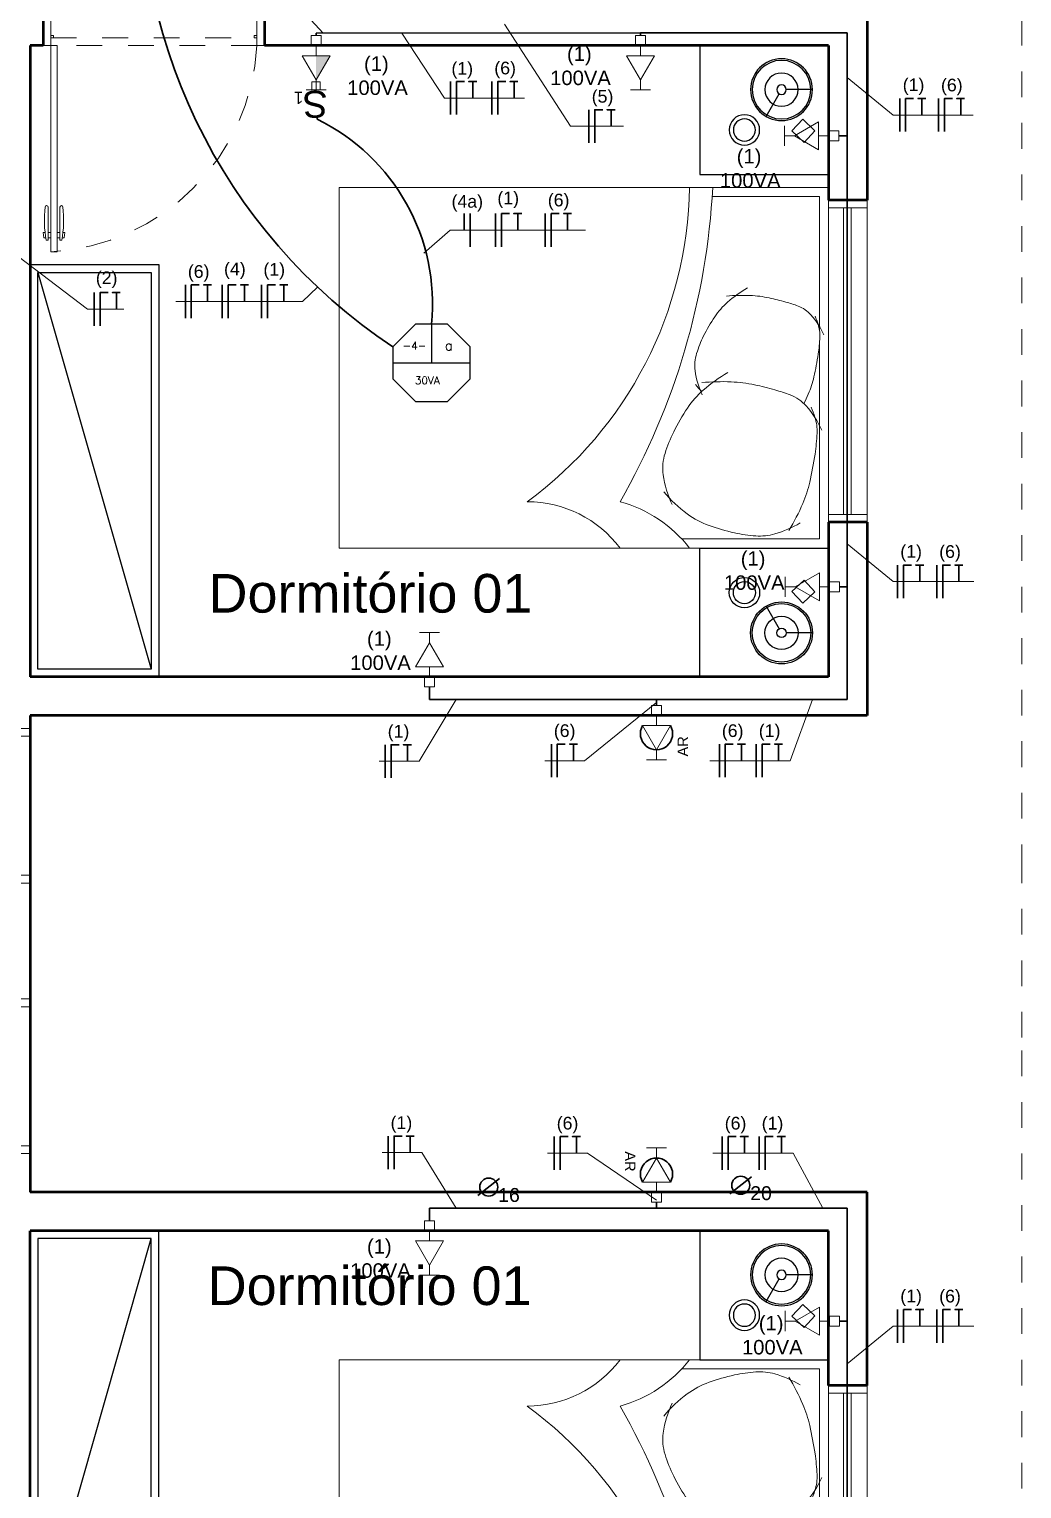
# Model space of a CAD drawing. Header units: inches. Extents: x 179598 to 179981, y 9195975 to 9196075.
# Drawn here: x 179650.92 to 179654.78, y 9196028.67 to 9196034.33 of the extents above; entities that cross this region are included whole.
import ezdxf

# ---------------------------------------------------------------- set-up
doc = ezdxf.new("R2010")
doc.units = ezdxf.units.IN
doc.header["$LTSCALE"] = 0.05
doc.header["$MEASUREMENT"] = 0
for name, pattern in [('CONTINU', [0]), ('DASH2', [0.75, 0.5, -0.25]), ('DASHED2', [0.375, 0.25, -0.125]), ('HIDDEN', [0.375, 0.25, -0.125]), ('HIDDEN2', [0.1875, 0.125, -0.0625])]:
    doc.linetypes.add(name, pattern=pattern)
for name, color, linetype in [('Electric', 10, 'Continuous'), ('ILUMINAÇÃO', 3, 'Continuous'), ('LAYOUT', 7, 'CONTINU'), ('PTO', 1, 'Continuous'), ('TEP', 40, 'DASH2'), ('TEXTO', 250, 'Continuous')]:
    doc.layers.add(name, color=color, linetype=linetype)
for name, color, linetype, lineweight in [('Eletrodutos', 220, 'Continuous', 25), ('ESQUADRIA', 7, 'Continuous', 5), ('FNT', 30, 'Continuous', 25), ('HASTES', 250, 'Continuous', 25), ('NOTAS', 180, 'Continuous', 25), ('PAREDE', 7, 'Continuous', 50), ('PROJEÇÃO', 7, 'DASHED2', 0), ('TamanhoEletroduto', 174, 'Continuous', 30)]:
    doc.layers.add(name, color=color, linetype=linetype, lineweight=lineweight)
doc.styles.add('Cota', font='arial.ttf')
doc.styles.add('R_60_1-100', font='swissl.ttf', dxfattribs={"height": 0.15})
doc.styles.get("Standard").update_dxf_attribs({"font": ''})
doc.styles.get('Standard').set_extended_font_data('txt.shx')

# ---------------------------------------------------------------- blocks, each defined once
blk = doc.blocks.new('A$C44EB09CF')
at = {"layer": 'ESQUADRIA'}
for points in [[(0, 0), (0.03, 0), (0.03, 0.15), (0, 0.15)], [(0.57, 0), (0.03, 0), (0.03, 0.15), (0.57, 0.15)], [(0.57, 0), (0.6, 0), (0.6, 0.15), (0.57, 0.15)], [(0.03, 0.0576), (0.57, 0.0576), (0.57, 0.0876), (0.03, 0.0876)]]:
    blk.add_lwpolyline(points, close=True, dxfattribs=at)
blk = doc.blocks.new('A$C73877B83')
at = {"layer": 'LAYOUT'}
for p, q in [((0.2747, 0.243), (0.1867, 0.1922)), ((0.1708, 0.063), (0.1708, 0.1646))]:
    blk.add_line(p, q, dxfattribs=at)
for points in [[(0.5, 0), (0, 0), (0, 0.5), (0.5, 0.5)], [(0.2859, 0.1004), (0.3301, 0.0532), (0.3754, 0.0957), (0.3312, 0.1428)]]:
    blk.add_lwpolyline(points, close=True, dxfattribs=at)
for centre, radius in [((0.3271, 0.3269), 0.059), ((0.3271, 0.3269), 0.043), ((0.1708, 0.183), 0.12), ((0.1708, 0.183), 0.1136), ((0.1708, 0.183), 0.0646), ((0.1708, 0.183), 0.0184)]:
    blk.add_circle(centre, radius, dxfattribs=at)
blk = doc.blocks.new('A$C732F4725')
at = {"layer": 'LAYOUT'}
blk.add_line((0.03, 1.57), (0.47, 0.03), dxfattribs=at)
for points in [[(0, 1.6), (0.5, 1.6), (0.5, 0), (0, 0)], [(0.03, 1.57), (0.47, 1.57), (0.47, 0.03), (0.03, 0.03)]]:
    blk.add_lwpolyline(points, close=True, dxfattribs=at)
blk = doc.blocks.new('camacasal1')
at = {"layer": 'LAYOUT', "lineweight": 20}
for p, q in [((0.1, 0), (0.1, 1.4)), ((0.1, 1.4), (2, 1.4)), ((1.5482, 1.364), (1.964, 1.364)), ((1.964, 1.364), (1.964, 0.8486)), ((2, 1.4), (2, 0)), ((1.964, 0.7916), (1.964, 0.036)), ((2, 0), (0.1, 0)), ((1.964, 0.036), (1.4292, 0.036))]:
    blk.add_line(p, q, dxfattribs=at)
for points in [[(1.6853, 1.0097, 0.050543), (1.6075, 0.9542, 0.064376), (1.5579, 0.8978, 0.03352), (1.5145, 0.8232, 0.039598), (1.4874, 0.7553, 0.109626), (1.4818, 0.6879, 0.0754), (1.5094, 0.5942)], [(1.6035, 0.9779, -0.034352), (1.6955, 0.9804, -0.04249), (1.7693, 0.9709, -0.015911), (1.8335, 0.955, -0.020937), (1.8812, 0.9393, -0.121269), (1.9314, 0.9049, -0.080025), (1.9807, 0.8278)], [(1.9038, 0.5611, 0.014129), (1.921, 0.5979, 0.04596), (1.9428, 0.6645, 0.01901), (1.9594, 0.7529, 0.025886), (1.9658, 0.8187, 0.088683), (1.9591, 0.869, 0.020726), (1.9477, 0.9003)], [(1.609, 0.6815, 0.050543), (1.513, 0.613, 0.064376), (1.4517, 0.5435, 0.03352), (1.3983, 0.4514, 0.039598), (1.3648, 0.3677, 0.109626), (1.3579, 0.2845, 0.0754), (1.392, 0.1689)], [(1.4832, 0.6344, 0.020037), (1.5074, 0.608, 0.075208)], [(1.508, 0.6422, -0.034352), (1.6215, 0.6452, -0.04249), (1.7125, 0.6336, -0.015911), (1.7917, 0.6139, -0.020937), (1.8506, 0.5945, -0.121269), (1.9126, 0.5521, -0.080025), (1.9733, 0.4571)], [(1.8455, 0.0681, 0.033461), (1.8997, 0.1735, 0.04596), (1.9265, 0.2556, 0.01901), (1.9471, 0.3647, 0.025886), (1.9549, 0.4458, 0.088683), (1.9467, 0.5079, 0.020726), (1.9326, 0.5465)], [(1.3596, 0.2185, 0.057152), (1.4511, 0.1325, 0.075208), (1.5356, 0.0875, 0.030275), (1.634, 0.0593, 0.036967), (1.717, 0.0472, 0.089016), (1.7911, 0.0551, 0.061822), (1.8892, 0.0975)]]:
    blk.add_lwpolyline(points, format="xyb", dxfattribs=at)
for centre, radius, start, end in [((-0.0814, 1.4233), 1.5416, 306.2433, 359.1337), ((-1.1907, 1.5456), 2.7445, 330.1604, 356.9589), ((0.83, -0.27), 0.45, 36.8699, 90), ((1.055, -0.315), 0.5131, 37.875, 74.7449)]:
    blk.add_arc(centre, radius, start, end, dxfattribs=at)
blk = doc.blocks.new('PORTA80_PB')
at = {"layer": 'ESQUADRIA'}
for p, q in [((0.0036, 0.8955), (0.0002, 0.8755)), ((0.0075, 0.8755), (0.0002, 0.8755)), ((0.0105, 0.8955), (0.0036, 0.8955)), ((0.02, 0.9055), (0.0125, 0.9055)), ((0.02, 0.9055), (0.02, 0.7763)), ((0.03, 0.8955), (0.02, 0.8955)), ((0.03, 0.8755), (0.02, 0.8755)), ((0.055, 0.8955), (0.065, 0.8955)), ((0.055, 0.8755), (0.065, 0.8755)), ((0.065, 0.9055), (0.065, 0.7763)), ((0.065, 0.9055), (0.0725, 0.9055)), ((0.0745, 0.8955), (0.0814, 0.8955)), ((0.0775, 0.8755), (0.0848, 0.8755)), ((0.0814, 0.8955), (0.0848, 0.8755)), ((0.83, 0), (0.03, 0))]:
    blk.add_line(p, q, dxfattribs=at)
for points in [[(0.03, 0.15), (0.055, 0.15), (0.055, 0.95), (0.03, 0.95)], [(0, 0), (0.03, 0), (0.03, 0.15), (0, 0.15)], [(0.04, 0.11), (0.03, 0.11), (0.03, 0.12), (0.04, 0.12)], [(0.82, 0.12), (0.83, 0.12), (0.83, 0.11), (0.82, 0.11)], [(0.83, 0), (0.86, 0), (0.86, 0.15), (0.83, 0.15)]]:
    blk.add_lwpolyline(points, close=True, dxfattribs=at)
at = {"layer": 'ESQUADRIA', "linetype": 'HIDDEN2'}
blk.add_lwpolyline([(0.03, 0.12), (0.83, 0.12), (0.83, 0.15), (0.03, 0.15)], close=True, dxfattribs=at)
at = {"layer": 'ESQUADRIA', "linetype": 'HIDDEN', "ltscale": 0.4}
blk.add_arc((-0.0154, 0.1046), 0.8466, 3.0716, 86.9284, dxfattribs=at)
at = {"layer": 'ESQUADRIA'}
for centre, radius, start, end in [((0.4334, 0.8257), 0.4284, 169.2602, 186.6551), ((-0.3484, 0.8257), 0.4284, 353.3449, 10.7398), ((0.0139, 0.7771), 0.00614, 187.1872, 352.0859), ((0.0711, 0.7771), 0.00614, 187.9141, 352.8128)]:
    blk.add_arc(centre, radius, start, end, dxfattribs=at)
blk = doc.blocks.new('A$C39A72CA2')
at = {"layer": 'ESQUADRIA'}
for points in [[(0, 0), (0.03, 0), (0.03, 0.15), (0, 0.15)], [(1.22, 0), (0.03, 0), (0.03, 0.15), (1.22, 0.15)], [(1.22, 0), (1.25, 0), (1.25, 0.15), (1.22, 0.15)], [(0.03, 0.0576), (1.22, 0.0576), (1.22, 0.0876), (0.03, 0.0876)]]:
    blk.add_lwpolyline(points, close=True, dxfattribs=at)
blk = doc.blocks.new('ta30')
at = {"lineweight": 5}
for p, q in [((-0.1, 0.44), (0.1, 0.44)), ((0, 0.44), (0, 0.34)), ((-0.139, 0.1), (0, 0.34)), ((0.139, 0.1), (0, 0.34)), ((-0.139, 0.1), (0.139, 0.1)), ((-0.05, 0), (-0.05, -0.1)), ((-0.05, 0), (0.05, 0)), ((0, 0.1), (0, 0)), ((0.05, 0), (0.05, -0.1)), ((-0.05, -0.1), (0.05, -0.1))]:
    blk.add_line(p, q, dxfattribs=at)
blk = doc.blocks.new('LinguaNoSeu')
at = {"layer": 'Electric', "linetype": 'CONTINU', "lineweight": 20}
blk.add_lwpolyline([(179679.5062, 9196029.819), (179679.5453, 9196029.819), (179679.5453, 9196029.8581), (179679.5062, 9196029.8581), (179679.5062, 9196029.819), (179679.5062, 9196029.8581), (179679.5258, 9196029.8581), (179679.5258, 9196029.8971), (179679.5799, 9196029.8971), (179679.5258, 9196029.9909), (179679.4716, 9196029.8971), (179679.5258, 9196029.8971), (179679.5799, 9196029.8971), (179679.5258, 9196029.9909), (179679.5258, 9196030.0299), (179679.5648, 9196030.0299), (179679.4867, 9196030.0299)], dxfattribs=at)
at = {"layer": 'PTO', "linetype": 'CONTINU', "lineweight": 30}
blk.add_arc((179679.5258, 9196029.9284), 0.0625, 330, 210, dxfattribs=at)
at = {"layer": 'Electric', "linetype": 'CONTINU', "lineweight": 20, "style": 'Cota'}
blk.add_text('AR', height=0.0407, rotation=270, dxfattribs=at).set_placement((179679.4031, 9196030.017))
blk = doc.blocks.new('TA100')
at = {"lineweight": 5}
for p, q in [((-0.1, 0.44), (0.1, 0.44)), ((0, 0.44), (0, 0.34)), ((-0.139, 0.1), (0, 0.34)), ((0.139, 0.1), (0, 0.34)), ((-0.139, 0.1), (0, 0.1)), ((-0.05, 0), (0.05, 0)), ((-0.05, 0), (-0.05, -0.1)), ((0, 0.1), (0, 0)), ((0, 0.1), (0.139, 0.1)), ((0.05, 0), (0.05, -0.1)), ((-0.05, -0.1), (0.05, -0.1))]:
    blk.add_line(p, q, dxfattribs=at)
blk.add_solid([(0, 0.1), (0, 0.34), (-0.139, 0.1)], dxfattribs=at)
blk = doc.blocks.new('Iluminação1')
at = {"layer": 'ILUMINAÇÃO'}
for p, q in [((0, 0.15), (0, 0)), ((-0.15, 0), (0.15, 0))]:
    blk.add_line(p, q, dxfattribs=at)
blk.add_lwpolyline([(-0.0621, 0.15), (-0.15, 0.0621), (-0.15, -0.0621), (-0.0621, -0.15), (0.0621, -0.15), (0.15, -0.0621), (0.15, 0.0621), (0.0621, 0.15)], close=True, dxfattribs=at)
blk = doc.blocks.new('Interruptor1W')
at = {"layer": 'ILUMINAÇÃO', "linetype": 'CONTINU', "lineweight": 20}
blk.add_lwpolyline([(179675.1845, 9196027.4212), (179675.2236, 9196027.4212), (179675.2236, 9196027.4602), (179675.1845, 9196027.4602)], close=True, dxfattribs=at)
at = {"layer": 'ILUMINAÇÃO', "linetype": 'CONTINU', "lineweight": 20, "attachment_point": 1, "style": 'Cota'}
for s, width, insert, char_height in [('S', 0.319218, (179675.1488, 9196027.592), 0.1276), ('1', 0.07511, (179675.265, 9196027.5265), 0.0573)]:
    blk.add_mtext_dynamic_manual_height_columns(s, width=width, gutter_width=0.75, heights=[0], dxfattribs=dict(at, insert=insert, char_height=char_height))
blk = doc.blocks.new('Interruptor1')
at = {"layer": 'ILUMINAÇÃO', "linetype": 'CONTINU', "lineweight": 35}
blk.add_line((179678.1328, 9196024.8734), (179678.1328, 9196024.8825), dxfattribs=at)
at = {"layer": 'ILUMINAÇÃO', "linetype": 'CONTINU', "lineweight": 20}
blk.add_blockref('Interruptor1W', (2.9333, -2.7169), dxfattribs=at)

msp = doc.modelspace()

# ---------------------------------------------------------------- linework, layer by layer
at = {"layer": 'Eletrodutos', "linetype": 'CONTINU', "lineweight": 30}
for p, q in [((179653.298, 9196034.3185), (179652.038, 9196034.3178)), ((179652.0381, 9196034.3081), (179652.038, 9196034.3178)), ((179653.2979, 9196034.3081), (179653.2979, 9196034.3185)), ((179654.1004, 9196034.3189), (179653.298, 9196034.3185)), ((179654.1006, 9196033.919), (179654.1004, 9196034.3189)), ((179654.0671, 9196033.919), (179654.1006, 9196033.919)), ((179654.1006, 9196031.7313), (179654.1006, 9196033.919)), ((179654.0702, 9196032.169), (179654.1006, 9196032.169)), ((179652.4781, 9196031.7799), (179652.4781, 9196031.7313)), ((179652.4781, 9196031.7313), (179654.1006, 9196031.7313)), ((179653.3597, 9196031.7081), (179653.3597, 9196031.7313)), ((179652.4781, 9196029.7081), (179652.4781, 9196029.7566)), ((179652.4781, 9196029.7566), (179654.1006, 9196029.7566)), ((179653.3597, 9196029.7799), (179653.3597, 9196029.7566)), ((179654.1006, 9196029.7566), (179654.1006, 9196027.569)), ((179654.0702, 9196029.319), (179654.1006, 9196029.319))]:
    msp.add_line(p, q, dxfattribs=at)
for centre, radius, start, end in [((179653.5456, 9196034.9236), 2.1884, 174.8767, 236.4459), ((179651.6953, 9196033.2681), 0.7948, 354.1943, 64.1542)]:
    msp.add_arc(centre, radius, start, end, dxfattribs=at)
at = {"layer": 'FNT', "linetype": 'CONTINU', "lineweight": 30}
for p, q in [((179652.5604, 9196034.1298), (179652.5604, 9196034.0012)), ((179652.7204, 9196034.1298), (179652.7204, 9196034.0012)), ((179654.3041, 9196034.0639), (179654.3041, 9196033.9353)), ((179654.4546, 9196034.0639), (179654.4546, 9196033.9353)), ((179653.0972, 9196034.0203), (179653.0972, 9196033.8918)), ((179652.6133, 9196033.6174), (179652.6133, 9196033.5531)), ((179652.7351, 9196033.6174), (179652.7351, 9196033.4888)), ((179652.9281, 9196033.6174), (179652.9281, 9196033.4888)), ((179651.5306, 9196033.3403), (179651.5306, 9196033.2117)), ((179651.6741, 9196033.3403), (179651.6741, 9196033.2117)), ((179651.8267, 9196033.3403), (179651.8267, 9196033.2117)), ((179651.1765, 9196033.3107), (179651.1765, 9196033.1822)), ((179654.2958, 9196032.2531), (179654.2958, 9196032.1245)), ((179654.4477, 9196032.2531), (179654.4477, 9196032.1245)), ((179652.3065, 9196031.5557), (179652.3065, 9196031.4271)), ((179652.9515, 9196031.558), (179652.9515, 9196031.4295)), ((179653.6038, 9196031.558), (179653.6038, 9196031.4295)), ((179653.7473, 9196031.558), (179653.7473, 9196031.4295)), ((179652.3177, 9196030.037), (179652.3177, 9196029.9085)), ((179652.9627, 9196030.0347), (179652.9627, 9196029.9061)), ((179653.615, 9196030.0347), (179653.615, 9196029.9061)), ((179653.7585, 9196030.0347), (179653.7585, 9196029.9061)), ((179654.2958, 9196029.3634), (179654.2958, 9196029.2349)), ((179654.4477, 9196029.3634), (179654.4477, 9196029.2349))]:
    msp.add_line(p, q, dxfattribs=at)
for points in [[(179652.5835, 9196034.0012), (179652.5835, 9196034.1298), (179652.6144, 9196034.1298)], [(179652.6619, 9196034.1298), (179652.631, 9196034.1298), (179652.6465, 9196034.1298), (179652.6465, 9196034.0655)], [(179652.7435, 9196034.0012), (179652.7435, 9196034.1298), (179652.7744, 9196034.1298)], [(179652.8219, 9196034.1298), (179652.791, 9196034.1298), (179652.8065, 9196034.1298), (179652.8065, 9196034.0655)], [(179654.3271, 9196033.9353), (179654.3271, 9196034.0639), (179654.358, 9196034.0639)], [(179654.4056, 9196034.0639), (179654.3747, 9196034.0639), (179654.3901, 9196034.0639), (179654.3901, 9196033.9996)], [(179654.4777, 9196033.9353), (179654.4777, 9196034.0639), (179654.5086, 9196034.0639)], [(179654.5561, 9196034.0639), (179654.5252, 9196034.0639), (179654.5407, 9196034.0639), (179654.5407, 9196033.9996)], [(179653.1203, 9196033.8918), (179653.1203, 9196034.0203), (179653.1512, 9196034.0203)], [(179653.1987, 9196034.0203), (179653.1678, 9196034.0203), (179653.1833, 9196034.0203), (179653.1833, 9196033.956)], [(179652.6364, 9196033.4888), (179652.6364, 9196033.6174), (179652.6364, 9196033.6174)], [(179652.7581, 9196033.4888), (179652.7581, 9196033.6174), (179652.789, 9196033.6174)], [(179652.8366, 9196033.6174), (179652.8057, 9196033.6174), (179652.8211, 9196033.6174), (179652.8211, 9196033.5531)], [(179652.9512, 9196033.4888), (179652.9512, 9196033.6174), (179652.9821, 9196033.6174)], [(179653.0297, 9196033.6174), (179652.9988, 9196033.6174), (179653.0142, 9196033.6174), (179653.0142, 9196033.5531)], [(179651.5537, 9196033.2117), (179651.5537, 9196033.3403), (179651.5846, 9196033.3403)], [(179651.6321, 9196033.3403), (179651.6012, 9196033.3403), (179651.6167, 9196033.3403), (179651.6167, 9196033.276)], [(179651.6972, 9196033.2117), (179651.6972, 9196033.3403), (179651.7281, 9196033.3403)], [(179651.7756, 9196033.3403), (179651.7447, 9196033.3403), (179651.7602, 9196033.3403), (179651.7602, 9196033.276)], [(179651.8498, 9196033.2117), (179651.8498, 9196033.3403), (179651.8807, 9196033.3403)], [(179651.9283, 9196033.3403), (179651.8974, 9196033.3403), (179651.9128, 9196033.3403), (179651.9128, 9196033.276)], [(179651.1996, 9196033.1822), (179651.1996, 9196033.3107), (179651.2305, 9196033.3107)], [(179651.278, 9196033.3107), (179651.2471, 9196033.3107), (179651.2626, 9196033.3107), (179651.2626, 9196033.2465)], [(179654.3189, 9196032.1245), (179654.3189, 9196032.2531), (179654.3498, 9196032.2531)], [(179654.3973, 9196032.2531), (179654.3664, 9196032.2531), (179654.3819, 9196032.2531), (179654.3819, 9196032.1888)], [(179654.4708, 9196032.1245), (179654.4708, 9196032.2531), (179654.5017, 9196032.2531)], [(179654.5493, 9196032.2531), (179654.5184, 9196032.2531), (179654.5338, 9196032.2531), (179654.5338, 9196032.1888)], [(179652.3296, 9196031.4271), (179652.3296, 9196031.5557), (179652.3605, 9196031.5557)], [(179652.4081, 9196031.5557), (179652.3772, 9196031.5557), (179652.3926, 9196031.5557), (179652.3926, 9196031.4914)], [(179652.9746, 9196031.4295), (179652.9746, 9196031.558), (179653.0055, 9196031.558)], [(179653.053, 9196031.558), (179653.0221, 9196031.558), (179653.0376, 9196031.558), (179653.0376, 9196031.4938)], [(179653.6269, 9196031.4295), (179653.6269, 9196031.558), (179653.6578, 9196031.558)], [(179653.7053, 9196031.558), (179653.6744, 9196031.558), (179653.6899, 9196031.558), (179653.6899, 9196031.4938)], [(179653.7704, 9196031.4295), (179653.7704, 9196031.558), (179653.8013, 9196031.558)], [(179653.8488, 9196031.558), (179653.8179, 9196031.558), (179653.8334, 9196031.558), (179653.8334, 9196031.4938)], [(179652.3408, 9196029.9085), (179652.3408, 9196030.037), (179652.3717, 9196030.037)], [(179652.4193, 9196030.037), (179652.3884, 9196030.037), (179652.4038, 9196030.037), (179652.4038, 9196029.9728)], [(179652.9858, 9196029.9061), (179652.9858, 9196030.0347), (179653.0167, 9196030.0347)], [(179653.0642, 9196030.0347), (179653.0333, 9196030.0347), (179653.0488, 9196030.0347), (179653.0488, 9196029.9704)], [(179653.6381, 9196029.9061), (179653.6381, 9196030.0347), (179653.669, 9196030.0347)], [(179653.7165, 9196030.0347), (179653.6856, 9196030.0347), (179653.7011, 9196030.0347), (179653.7011, 9196029.9704)], [(179653.7816, 9196029.9061), (179653.7816, 9196030.0347), (179653.8125, 9196030.0347)], [(179653.86, 9196030.0347), (179653.8291, 9196030.0347), (179653.8446, 9196030.0347), (179653.8446, 9196029.9704)], [(179654.3189, 9196029.2349), (179654.3189, 9196029.3634), (179654.3498, 9196029.3634)], [(179654.3973, 9196029.3634), (179654.3664, 9196029.3634), (179654.3819, 9196029.3634), (179654.3819, 9196029.2992)], [(179654.4708, 9196029.2349), (179654.4708, 9196029.3634), (179654.5017, 9196029.3634)], [(179654.5493, 9196029.3634), (179654.5184, 9196029.3634), (179654.5338, 9196029.3634), (179654.5338, 9196029.2992)]]:
    msp.add_lwpolyline(points, dxfattribs=at)
at = {"layer": 'HASTES', "linetype": 'CONTINU', "lineweight": 20}
for p, q in [((179652.3714, 9196034.318), (179652.5361, 9196034.0655)), ((179652.559, 9196033.5531), (179652.4562, 9196033.464)), ((179651.9852, 9196033.276), (179652.0434, 9196033.3322))]:
    msp.add_line(p, q, dxfattribs=at)
for points in [[(179652.0662, 9196034.3178), (179651.8426, 9196034.5599), (179651.6878, 9196034.5599)], [(179652.7691, 9196034.3522), (179653.0254, 9196033.956), (179653.231, 9196033.956)], [(179654.1005, 9196034.1458), (179654.2785, 9196033.9996), (179654.5891, 9196033.9996)], [(179652.8469, 9196034.0655), (179652.8469, 9196034.0655), (179652.5361, 9196034.0655)], [(179653.0846, 9196033.5531), (179653.0846, 9196033.5531), (179652.559, 9196033.5531)], [(179650.8531, 9196033.4733), (179651.151, 9196033.2465), (179651.2923, 9196033.2465)], [(179651.9852, 9196033.276), (179651.9852, 9196033.276), (179651.4934, 9196033.276)], [(179654.1006, 9196032.3351), (179654.2787, 9196032.1888), (179654.5919, 9196032.1888)], [(179652.5822, 9196031.7313), (179652.4379, 9196031.4914), (179652.2831, 9196031.4914)], [(179653.3597, 9196031.7197), (179653.0808, 9196031.4938), (179652.926, 9196031.4938)], [(179653.9652, 9196031.7313), (179653.8786, 9196031.4938), (179653.5669, 9196031.4938)], [(179652.5824, 9196029.7566), (179652.4491, 9196029.9728), (179652.2943, 9196029.9728)], [(179653.3597, 9196029.7878), (179653.092, 9196029.9704), (179652.9372, 9196029.9704)], [(179654.0052, 9196029.7566), (179653.8898, 9196029.9704), (179653.5781, 9196029.9704)], [(179654.1006, 9196029.1529), (179654.2787, 9196029.2992), (179654.5919, 9196029.2992)]]:
    msp.add_lwpolyline(points, dxfattribs=at)
at = {"layer": 'PAREDE'}
for p, q in [((179650.9781, 9196034.419), (179650.9781, 9196034.269)), ((179651.8381, 9196034.419), (179651.8381, 9196034.269)), ((179654.1781, 9196034.419), (179654.1781, 9196033.669)), ((179650.9281, 9196034.269), (179650.9281, 9196031.819)), ((179650.9781, 9196034.269), (179650.9281, 9196034.269)), ((179654.0281, 9196034.269), (179651.8381, 9196034.269)), ((179654.0281, 9196034.269), (179654.0281, 9196033.669)), ((179654.1781, 9196033.669), (179654.0281, 9196033.669)), ((179654.0281, 9196032.419), (179654.0281, 9196031.819)), ((179654.1781, 9196032.419), (179654.0281, 9196032.419)), ((179654.1781, 9196032.419), (179654.1781, 9196031.669)), ((179654.0281, 9196031.819), (179650.9281, 9196031.819)), ((179650.9281, 9196031.669), (179650.9281, 9196029.819)), ((179654.1781, 9196031.669), (179650.9281, 9196031.669)), ((179654.1781, 9196029.819), (179650.9281, 9196029.819)), ((179654.1781, 9196029.069), (179654.1781, 9196029.819)), ((179650.9281, 9196027.219), (179650.9281, 9196029.669)), ((179654.0281, 9196029.669), (179650.9281, 9196029.669)), ((179654.0281, 9196029.069), (179654.0281, 9196029.669)), ((179654.1781, 9196029.069), (179654.0281, 9196029.069))]:
    msp.add_line(p, q, dxfattribs=at)
at = {"layer": 'PROJEÇÃO'}
msp.add_lwpolyline([(179646.8281, 9196027.319), (179646.8281, 9196022.019), (179654.7781, 9196022.019), (179654.7781, 9196025.919), (179654.7781, 9196025.919), (179654.7781, 9196026.469), (179654.7781, 9196026.469), (179654.7781, 9196030.419), (179654.7781, 9196030.419), (179654.7781, 9196031.069), (179654.7781, 9196031.069), (179654.7781, 9196034.969), (179654.7781, 9196034.969), (179654.7781, 9196035.569), (179654.7781, 9196035.569), (179654.7781, 9196039.469), (179649.9781, 9196039.469), (179649.9781, 9196038.819), (179646.8281, 9196038.819), (179646.8281, 9196033.269)], dxfattribs=at)
at = {"layer": 'TamanhoEletroduto', "linetype": 'CONTINU'}
for p, q in [((179652.7502, 9196029.8719), (179652.6665, 9196029.8063)), ((179653.7287, 9196029.8789), (179653.645, 9196029.8133))]:
    msp.add_line(p, q, dxfattribs=at)
for centre in [(179652.7083, 9196029.8391), (179653.6869, 9196029.8461)]:
    msp.add_circle(centre, 0.035, dxfattribs=at)

# ---------------------------------------------------------------- block references
at = {"layer": 'ESQUADRIA', "xscale": -1}
for name, p, rotation in [('PORTA80_PB', (179650.9781, 9196034.419), 180), ('A$C39A72CA2', (179654.0281, 9196032.419), 270), ('A$C44EB09CF', (179650.928, 9196031.619), 90), ('A$C44EB09CF', (179650.928, 9196030.569), 90)]:
    msp.add_blockref(name, p, dxfattribs=dict(at, rotation=rotation))
at = {"layer": 'ESQUADRIA', "rotation": 270}
msp.add_blockref('A$C39A72CA2', (179654.0281, 9196029.069), dxfattribs=at)
at = {"layer": 'ILUMINAÇÃO', "linetype": 'CONTINU', "lineweight": 40, "xscale": 0.817129049023036, "yscale": 0.817129049023036, "zscale": 0.817129049023036, "rotation": 180}
msp.add_blockref('Interruptor1', (326472.2635, 16710373.0505), dxfattribs=at)
at = {"layer": 'LAYOUT', "lineweight": 20, "xscale": -1, "rotation": 90}
for p in [(179654.0281, 9196034.269), (179654.0281, 9196029.669)]:
    msp.add_blockref('A$C73877B83', p, dxfattribs=at)
at = {"layer": 'LAYOUT'}
for name, p in [('camacasal1', (179652.0281, 9196032.319)), ('A$C732F4725', (179650.9281, 9196031.819))]:
    msp.add_blockref(name, p, dxfattribs=at)
at = {"layer": 'LAYOUT', "lineweight": 20, "rotation": 90.00000000000001}
msp.add_blockref('A$C73877B83', (179654.0281, 9196031.819), dxfattribs=at)
at = {"layer": 'LAYOUT', "xscale": -1, "rotation": 180}
for name, p in [('A$C732F4725', (179650.9281, 9196029.669)), ('camacasal1', (179652.0281, 9196029.169))]:
    msp.add_blockref(name, p, dxfattribs=at)
at = {"layer": 'PTO'}
for name, p, xscale, yscale, zscale, rotation in [('TA100', (179652.0381, 9196034.269), 0.3906251953034037, 0.3906251953034037, 0.3906251953034037, 180), ('ta30', (179653.2979, 9196034.269), 0.3906251953034036, 0.3906251953034036, 0.3906251953034036, 180), ('ta30', (179654.0281, 9196033.919), 0.3906251953034037, 0.3906251953034037, 0.3906251953034037, 90.00000000000001), ('ta30', (179654.0311, 9196032.169), 0.3906251953034037, 0.3906251953034037, 0.3906251953034037, 90.00000000000001), ('ta30', (179652.4781, 9196029.669), -0.3906251953034036, 0.3906251953034036, 0.3906251953034036, 180), ('ta30', (179654.0311, 9196029.319), -0.3906251953034037, 0.3906251953034037, 0.3906251953034037, 90)]:
    msp.add_blockref(name, p, dxfattribs=dict(at, xscale=xscale, yscale=yscale, zscale=zscale, rotation=rotation))
at = {"layer": 'PTO', "xscale": 0.3906251953034036, "yscale": 0.3906251953034036, "zscale": 0.3906251953034036}
msp.add_blockref('ta30', (179652.4781, 9196031.819), dxfattribs=at)
at = {"layer": 'PTO', "linetype": 'CONTINU', "lineweight": 30, "rotation": 180}
msp.add_blockref('LinguaNoSeu', (359332.8855, 18392061.527), dxfattribs=at)
at = {"layer": 'PTO', "linetype": 'CONTINU', "lineweight": 30}
msp.add_blockref('LinguaNoSeu', (-26.1661, -0.0391), dxfattribs=at)
at = {"layer": 'TEP'}
msp.add_blockref('Iluminação1', (179652.486, 9196033.0377), dxfattribs=at)

# ---------------------------------------------------------------- texts
at = {"color": 3, "insert": (179652.5377, 9196033.1241), "char_height": 0.0378, "attachment_point": 1}
msp.add_mtext_dynamic_manual_height_columns('a', width=0.270453, gutter_width=1, heights=[0], dxfattribs=at)
at = {"layer": 'FNT', "linetype": 'CONTINU', "lineweight": 20, "char_height": 0.04926, "attachment_point": 1, "style": 'Cota'}
for s, insert in [('(1)', (179652.5635, 9196034.2056)), ('(6)', (179652.73, 9196034.2069)), ('(1)', (179654.3157, 9196034.142)), ('(6)', (179654.4642, 9196034.1409)), ('(5)', (179653.1082, 9196034.097)), ('(4a)', (179652.564, 9196033.6894)), ('(1)', (179652.742, 9196033.7026)), ('(6)', (179652.9377, 9196033.6945)), ('(2)', (179651.1829, 9196033.3927)), ('(6)', (179651.5402, 9196033.4173)), ('(4)', (179651.6807, 9196033.4273)), ('(1)', (179651.8336, 9196033.4255)), ('(1)', (179654.3062, 9196032.331)), ('(6)', (179654.4573, 9196032.3302)), ('(1)', (179652.3161, 9196031.6328)), ('(6)', (179652.9611, 9196031.6351)), ('(6)', (179653.6134, 9196031.6351)), ('(1)', (179653.7569, 9196031.6351)), ('(1)', (179652.3273, 9196030.1141)), ('(6)', (179652.9723, 9196030.1117)), ('(6)', (179653.6246, 9196030.1117)), ('(1)', (179653.7681, 9196030.1117)), ('(1)', (179654.3062, 9196029.4413)), ('(6)', (179654.4573, 9196029.4405))]:
    msp.add_mtext_dynamic_manual_height_columns(s, width=0.040202, gutter_width=0.5, heights=[0], dxfattribs=dict(at, insert=insert))
at = {"layer": 'ILUMINAÇÃO'}
for s, p in [('-4-', (179652.3734, 9196033.0894)), ('30VA', (179652.4211, 9196032.9546))]:
    msp.add_text(s, height=0.03, dxfattribs=at).set_placement(p)
at = {"layer": 'NOTAS', "linetype": 'CONTINU', "lineweight": 30, "char_height": 0.05613, "attachment_point": 1, "style": 'Cota'}
for insert in [(179652.1589, 9196034.2274), (179652.9469, 9196034.2657), (179653.6059, 9196033.8678), (179653.6215, 9196032.3067), (179652.1704, 9196031.9958), (179652.1704, 9196029.6368), (179653.6916, 9196029.3392)]:
    msp.add_mtext_dynamic_manual_height_columns('   (1)\\P100VA', width=0.415348, gutter_width=0.5, heights=[0], dxfattribs=dict(at, insert=insert))
at = {"layer": 'TamanhoEletroduto', "linetype": 'CONTINU', "lineweight": 20, "style": 'Cota'}
for s, p in [('16', (179652.7453, 9196029.7815)), ('20', (179653.7238, 9196029.7885))]:
    msp.add_text(s, height=0.05386, dxfattribs=at).set_placement(p)
at = {"layer": 'TEXTO', "style": 'R_60_1-100'}
for p in [(179651.6205, 9196032.0685), (179651.6173, 9196029.3811)]:
    msp.add_text('Dormitório 01', height=0.15, dxfattribs=at).set_placement(p)

doc.saveas('drawing.dxf')
